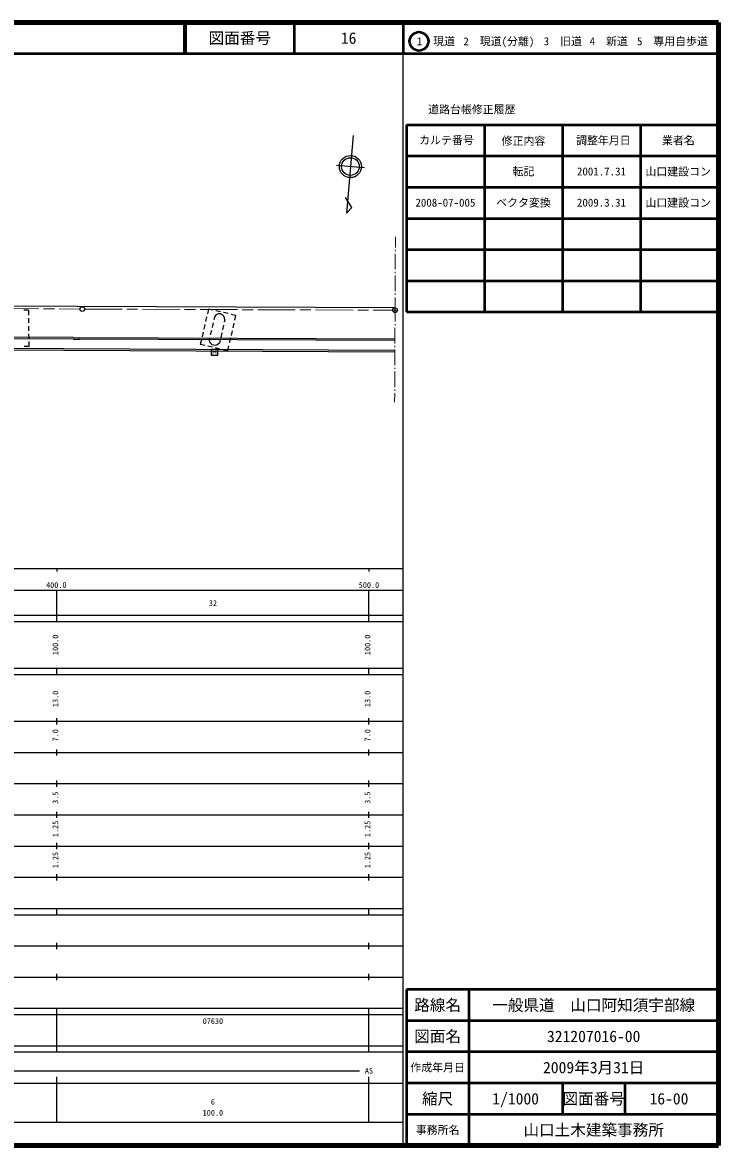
# Model space of a CAD drawing. Units: millimetres, scale not verified. Extents: x 40000 to 680000, y 20000 to 380000.
# Drawn here: x 456993 to 680000, y 20000 to 380000 of the extents above; entities that cross this region are included whole.
import ezdxf
from ezdxf.enums import TextEntityAlignment as Align

# ---------------------------------------------------------------- set-up
doc = ezdxf.new("R2010")
doc.units = ezdxf.units.MM
doc.header["$LTSCALE"] = 1000
doc.header["$PDMODE"] = 32
doc.header["$PDSIZE"] = 500
doc.linetypes.add('CHAIN', pattern=[18.5, 12, -1.5, 3.5, -1.5])
for name, color, linetype, lineweight in [('M-BGD', 7, 'Continuous', 25), ('M-BGD-HTXT', 7, 'Continuous', 13), ('M-BMK', 2, 'CHAIN', 13), ('M-BMK-SRVR', 3, 'Continuous', 25), ('M-STR-STR1', 1, 'Continuous', 25), ('M-STR-STRC', 7, 'Continuous', 25), ('M-TTL', 2, 'Continuous', 140), ('M-TTL-BAND', 7, 'Continuous', 25), ('M-TTL-FRAM', 2, 'Continuous', 50), ('M-TTL-LINE', 7, 'Continuous', 50)]:
    doc.layers.add(name, color=color, linetype=linetype, lineweight=lineweight)
doc.layers.add('M-OTRS', color=6, linetype='Continuous')
doc.layers.add('M-TTL-TXT', color=7, linetype='Continuous')
doc.styles.add('ＭＳ ゴシック', font='')
doc.styles.get('ＭＳ ゴシック').set_extended_font_data('MS Gothic')

msp = doc.modelspace()

# ---------------------------------------------------------------- linework, layer by layer
at = {"layer": 'M-BGD'}
for p, q in [((562901, 343800), (560819, 318853)), ((566587, 333445), (557604, 334196)), ((562492, 320716), (560489, 323891)), ((560819, 318853), (562492, 320716)), ((473303, 278969), (377412, 279484)), ((473303, 278468), (384823, 278943)), ((473303, 278969), (475406, 278929)), ((473303, 278468), (475396, 278428)), ((576325, 278004), (475396, 278428)), ((576325, 278505), (475406, 278929)), ((576305, 274840), (383732, 275849))]:
    msp.add_line(p, q, dxfattribs=at)
for radius in [3545, 2834]:
    msp.add_circle((562070, 333825), radius, dxfattribs=at)
at = {"layer": 'M-BGD-HTXT'}
for p, q in [((576457, 307881), (576473, 311283)), ((576451, 306681), (576453, 307081)), ((576423, 300881), (576447, 305881)), ((576390, 293882), (576414, 298881)), ((576418, 299681), (576419, 300081)), ((576364, 288480), (576380, 291882)), ((576384, 292682), (576386, 293082)), ((576364, 286977), (576352, 284126)), ((576343, 282126), (576320, 277126)), ((576348, 283326), (576346, 282926)), ((576311, 275126), (576289, 270126)), ((576317, 276326), (576315, 275926)), ((576280, 268126), (576258, 263126)), ((576285, 269326), (576284, 268926)), ((576249, 261126), (576236, 258275)), ((576254, 262326), (576252, 261926))]:
    msp.add_line(p, q, dxfattribs=at)
at = {"layer": 'M-BMK'}
for p, q in [((376220, 288647), (475396, 288143)), ((476898, 288133), (575613, 287739))]:
    msp.add_line(p, q, dxfattribs=at)
at = {"layer": 'M-BMK-SRVR'}
for centre in [(476147, 288143), (576364, 287729)]:
    msp.add_circle(centre, 751, dxfattribs=at)
at = {"layer": 'M-OTRS'}
msp.add_point((576364, 287729), dxfattribs=at)
at = {"layer": 'M-STR-STR1'}
for p, q in [((576364, 288500), (392644, 289269)), ((516576, 288115), (516224, 286583)), ((518010, 287784), (516576, 288115)), ((458932, 287751), (457465, 287744)), ((458932, 287751), (458940, 286182)), ((458945, 285183), (458953, 283683)), ((515999, 285609), (515662, 284147)), ((518469, 285452), (518295, 284699)), ((520446, 287222), (518984, 287559)), ((522881, 286659), (521420, 286997)), ((521804, 284681), (521631, 283929)), ((525289, 286103), (523856, 286434)), ((525289, 286103), (524937, 284576)), ((458958, 282683), (458966, 281183)), ((515438, 283173), (515101, 281711)), ((517505, 281289), (517167, 279828)), ((518069, 283725), (517731, 282263)), ((521407, 282954), (521070, 281492)), ((524151, 281165), (523814, 279704)), ((524713, 283601), (524376, 282140)), ((458971, 280183), (458979, 278683)), ((458984, 277683), (458992, 276114)), ((514316, 278300), (513963, 276768)), ((514877, 280737), (514540, 279275)), ((516942, 278853), (516767, 278101)), ((520285, 278082), (520112, 277330)), ((520846, 280518), (520510, 279056)), ((523590, 278729), (523253, 277268)), ((576305, 274339), (383732, 275348)), ((458992, 276114), (457521, 276107)), ((515396, 276439), (513963, 276768)), ((517832, 275879), (516370, 276215)), ((520269, 275319), (518807, 275655)), ((522676, 274766), (521243, 275095)), ((523028, 276293), (522676, 274766))]:
    msp.add_line(p, q, dxfattribs=at)
for centre, radius, start, end in [((520102, 284921), 1712, 351.98401, 162.03571), ((518600, 278421), 1853, 189.87863, 324.14114)]:
    msp.add_arc(centre, radius, start, end, dxfattribs=at)
at = {"layer": 'M-STR-STRC'}
for p, q in [((517519, 275246), (519521, 275247)), ((517519, 273244), (517519, 275246)), ((519521, 275247), (519522, 273244)), ((519522, 273244), (517519, 273244))]:
    msp.add_line(p, q, dxfattribs=at)
at = {"layer": 'M-TTL'}
for p, q in [((680000, 380000), (40000, 380000)), ((680000, 20000), (680000, 380000)), ((40000, 20000), (680000, 20000))]:
    msp.add_line(p, q, dxfattribs=at)
at = {"layer": 'M-TTL-BAND'}
for p, q in [((579000, 20000), (579000, 370000)), ((40000, 205000), (579000, 205000)), ((468000, 205000), (468000, 204000)), ((568000, 205000), (568000, 204000)), ((68000, 198000), (579000, 198000)), ((468000, 188000), (468000, 198000)), ((568000, 188000), (568000, 198000)), ((40000, 190000), (579000, 190000)), ((40000, 188000), (579000, 188000)), ((40000, 173000), (579000, 173000)), ((468000, 171000), (468000, 173000)), ((568000, 171000), (568000, 173000)), ((40000, 171000), (579000, 171000)), ((40000, 156000), (579000, 156000)), ((468000, 155000), (468000, 157000)), ((568000, 155000), (568000, 157000)), ((46000, 146000), (579000, 146000)), ((468000, 145000), (468000, 147000)), ((568000, 145000), (568000, 147000)), ((468000, 135000), (468000, 137000)), ((568000, 135000), (568000, 137000)), ((52000, 136000), (579000, 136000)), ((46000, 126000), (579000, 126000)), ((468000, 125000), (468000, 127000)), ((568000, 125000), (568000, 127000)), ((52000, 116000), (579000, 116000)), ((468000, 115000), (468000, 117000)), ((568000, 115000), (568000, 117000)), ((46000, 106000), (579000, 106000)), ((468000, 105000), (468000, 107000)), ((568000, 105000), (568000, 107000)), ((40000, 96000), (579000, 96000)), ((40000, 94000), (579000, 94000)), ((468000, 94000), (468000, 96000)), ((568000, 94000), (568000, 96000)), ((49000, 84000), (579000, 84000)), ((468000, 83000), (468000, 85000)), ((568000, 83000), (568000, 85000)), ((40000, 74000), (579000, 74000)), ((468000, 73000), (468000, 75000)), ((568000, 73000), (568000, 75000)), ((40000, 64000), (579000, 64000)), ((40000, 62000), (579000, 62000)), ((468000, 62000), (468000, 64000)), ((468000, 52000), (468000, 62000)), ((468000, 52000), (468000, 62000)), ((568000, 62000), (568000, 64000)), ((568000, 52000), (568000, 62000)), ((40000, 52000), (579000, 52000)), ((468000, 50000), (468000, 52000)), ((568000, 50000), (568000, 52000)), ((40000, 50000), (579000, 50000)), ((71000, 44000), (565000, 44000)), ((40000, 40000), (579000, 40000)), ((468000, 27500), (468000, 42000)), ((568000, 27500), (568000, 42000)), ((68000, 27500), (579000, 27500))]:
    msp.add_line(p, q, dxfattribs=at)
at = {"layer": 'M-TTL-FRAM'}
for p, q in [((580000, 347197), (580000, 287197)), ((580000, 347197), (680000, 347197)), ((580000, 287197), (680000, 287197)), ((680000, 70000), (580000, 70000)), ((580000, 70000), (580000, 20000))]:
    msp.add_line(p, q, dxfattribs=at)
at = {"layer": 'M-TTL-LINE'}
for p, q in [((508747, 380000), (508747, 370000)), ((509247, 380000), (509247, 370000)), ((543997, 380000), (543997, 370000)), ((579000, 380000), (579000, 370000)), ((40000, 370000), (680000, 370000)), ((605000, 347197), (605000, 287197)), ((630000, 347197), (630000, 287197)), ((655000, 347197), (655000, 287197)), ((580000, 337197), (680000, 337197)), ((580000, 327197), (680000, 327197)), ((580000, 317197), (680000, 317197)), ((580000, 307197), (680000, 307197)), ((580000, 297197), (680000, 297197)), ((600000, 70000), (600000, 20000)), ((680000, 60000), (580000, 60000)), ((680000, 50000), (580000, 50000)), ((680000, 40000), (580000, 40000)), ((630000, 40000), (630000, 30000)), ((650000, 40000), (650000, 30000)), ((680000, 30000), (580000, 30000))]:
    msp.add_line(p, q, dxfattribs=at)
msp.add_circle((584031, 373958), 3000, dxfattribs=at)

# ---------------------------------------------------------------- texts
at = {"layer": 'M-STR-STRC', "style": 'ＭＳ ゴシック'}
msp.add_text('Ｈ', height=1320, rotation=0.004, dxfattribs=at).set_placement((518530, 274309), align=Align.MIDDLE_CENTER)
at = {"layer": 'M-TTL-BAND', "style": 'ＭＳ ゴシック'}
for s, p in [('400.0', (467844, 198195)), ('500.0', (568000, 198195)), ('32', (518000, 192405)), ('07630', (518000, 58405)), ('AS', (568000, 42500)), ('6', (518000, 32523)), ('100.0', (518000, 29033))]:
    msp.add_text(s, height=1833, dxfattribs=at).set_placement(p, align=Align.BOTTOM_CENTER)
for s, p in [('100.0', (469000, 180500)), ('100.0', (569000, 180500)), ('13.0', (469000, 163174)), ('13.0', (569000, 163174)), ('7.0', (469000, 151500)), ('7.0', (569000, 151500)), ('3.5', (469000, 131500)), ('3.5', (569000, 131500)), ('1.25', (469000, 121500)), ('1.25', (569000, 121500)), ('1.25', (469000, 111500)), ('1.25', (569000, 111500))]:
    msp.add_text(s, height=1833, rotation=90, dxfattribs=at).set_placement(p, align=Align.BOTTOM_CENTER)
at = {"layer": 'M-TTL-TXT', "style": 'ＭＳ ゴシック'}
for s, height, p in [('図面番号', 3666, (526622, 375000)), ('16', 3666, (561497, 375000)), ('1\u3000現道', 2566, (589448, 373958)), ('2\u3000現道(分離)', 2566, (609619, 373958)), ('3\u3000旧道', 2566, (630121, 373958)), ('4\u3000新道', 2566, (644824, 373958)), ('5\u3000専用自歩道', 2566, (665228, 373958)), ('道路台帳修正履歴', 2566, (600968, 352113)), ('カルテ番号', 2566, (592839, 342277)), ('修正内容', 2566, (617509, 342023)), ('調整年月日', 2566, (643089, 342197)), ('業者名', 2566, (667134, 342197)), ('転記', 2566, (617500, 332245)), ('2001.7.31', 2566, (642500, 332245)), ('山口建設コン', 2566, (667077, 332189)), ('2008-07-005', 2566, (592500, 322245)), ('ベクタ変換', 2566, (617500, 322245)), ('2009.3.31', 2566, (642500, 322245)), ('山口建設コン', 2566, (667077, 322189)), ('路線名', 3666, (590000, 65000)), ('路線名', 3666, (590000, 65000)), ('一般県道\u3000山口阿知須宇部線', 3666, (640000, 65000)), ('図面名', 3666, (590000, 55000)), ('図面名', 3666, (590000, 55000)), ('321207016-00', 3666, (640000, 55000)), ('2009年3月31日', 3666, (640000, 45000)), ('作成年月日', 2566, (590000, 45000)), ('作成年月日', 2566, (590000, 45000)), ('縮尺', 3666, (590000, 35000)), ('縮尺', 3666, (590000, 35000)), ('1/1000', 3666, (615000, 35000)), ('図面番号', 3666, (640000, 35000)), ('図面番号', 3666, (640000, 35000)), ('16-00', 3666, (664125, 35000)), ('事務所名', 2566, (590000, 25000)), ('事務所名', 2566, (590000, 25000)), ('山口土木建築事務所', 3666, (640000, 25000))]:
    msp.add_text(s, height=height, dxfattribs=at).set_placement(p, align=Align.MIDDLE_CENTER)

doc.saveas('drawing.dxf')
